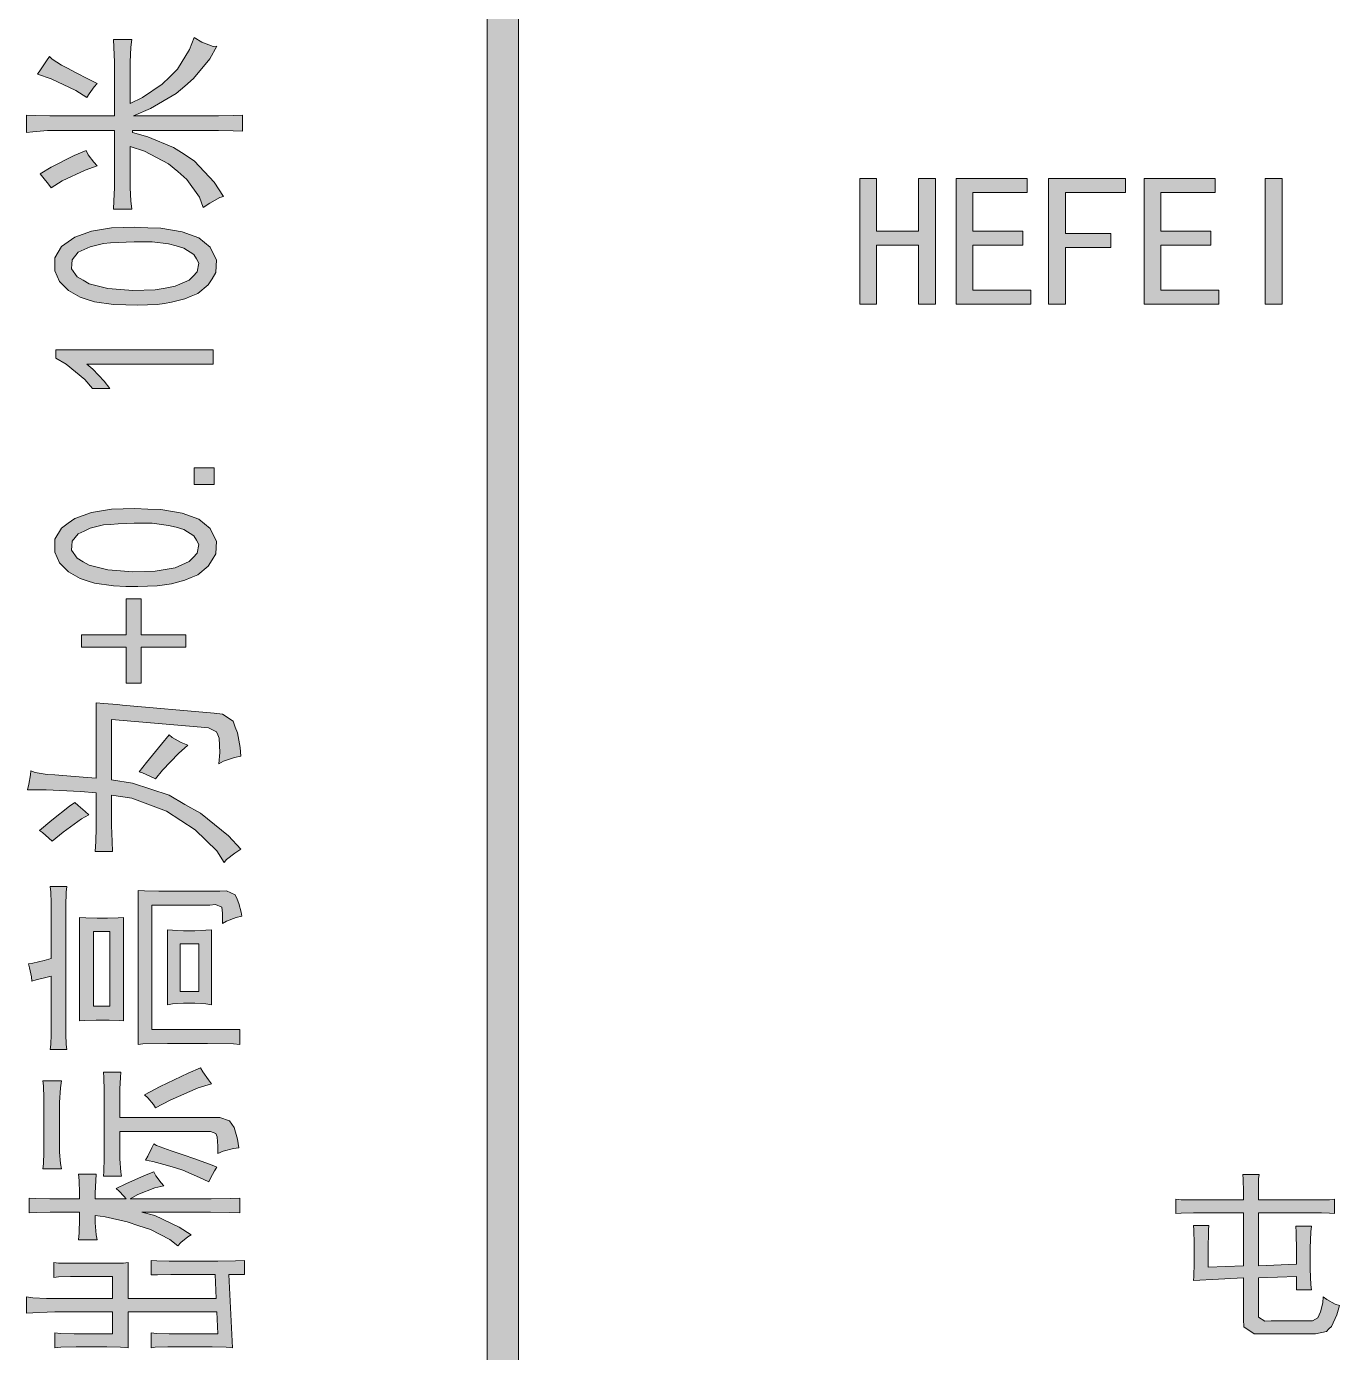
# Model space of a CAD drawing. Header units: millimetres. Extents: x 388 to 64525, y 87 to 607.
# Drawn here: x 64457.2 to 64477.33, y 540.76 to 561.09 of the extents above; entities that cross this region are included whole.
import ezdxf

# ---------------------------------------------------------------- set-up
doc = ezdxf.new("R2010")
doc.units = ezdxf.units.MM

msp = doc.modelspace()

# ---------------------------------------------------------------- hatches: boundary and pattern name
h = msp.add_hatch(color=0)
h.dxf.hatch_style = 2
h.paths.add_polyline_path([(64464.748, 320.182), (64464.268, 320.182), (64464.268, 597.224), (64464.748, 597.224)])
h = msp.add_hatch(color=0)
h.dxf.hatch_style = 2
h.paths.add_polyline_path([(64458.549, 559.495), (64457.65, 559.495), (64457.524, 559.495), (64457.299, 559.477), (64457.202, 559.463), (64457.202, 559.731), (64457.335, 559.724), (64457.56, 559.721), (64457.65, 559.721), (64458.549, 559.721), (64458.549, 560.437), (64458.549, 560.545), (64458.542, 560.771), (64458.535, 560.889), (64458.818, 560.889), (64458.804, 560.771), (64458.789, 560.545), (64458.789, 560.437), (64458.789, 559.911), (64458.979, 560), (64459.284, 560.204), (64459.398, 560.319), (64459.517, 560.437), (64459.699, 560.735), (64459.771, 560.921), (64459.889, 560.849), (64460.065, 560.781), (64460.122, 560.788), (64460.011, 560.595), (64459.764, 560.29), (64459.631, 560.176), (64459.499, 560.061), (64459.105, 559.832), (64458.843, 559.721), (64460.065, 559.721), (64460.144, 559.721), (64460.369, 559.724), (64460.516, 559.731), (64460.516, 559.484), (64460.369, 559.488), (64460.144, 559.495), (64460.065, 559.495), (64458.829, 559.495), (64458.829, 559.463), (64459.062, 559.398), (64459.456, 559.233), (64459.617, 559.13), (64459.778, 559.026), (64460.079, 558.703), (64460.222, 558.485), (64460.165, 558.467), (64460.011, 558.381), (64459.911, 558.316), (64459.857, 558.474), (64459.66, 558.746), (64459.52, 558.864), (64459.377, 558.983), (64459.011, 559.176), (64458.789, 559.248), (64458.789, 558.696), (64458.789, 558.617), (64458.804, 558.417), (64458.818, 558.291), (64458.535, 558.291), (64458.542, 558.417), (64458.549, 558.617), (64458.549, 558.696)])
h = msp.add_hatch(color=0)
h.dxf.hatch_style = 2
h.paths.add_polyline_path([(64458.126, 560), (64457.958, 560.108), (64457.582, 560.287), (64457.37, 560.358), (64457.417, 560.427), (64457.51, 560.563), (64457.553, 560.631), (64457.593, 560.591), (64457.739, 560.498), (64457.84, 560.444), (64457.944, 560.391), (64458.162, 560.276), (64458.284, 560.215), (64458.241, 560.165), (64458.162, 560.058)])
h = msp.add_hatch(color=0)
h.dxf.hatch_style = 2
h.paths.add_polyline_path([(64458.284, 558.954), (64458.101, 558.889), (64457.75, 558.721), (64457.582, 558.617), (64457.539, 558.674), (64457.453, 558.782), (64457.413, 558.832), (64457.582, 558.932), (64457.933, 559.112), (64458.116, 559.19), (64458.148, 559.122), (64458.234, 559.008)])
h = msp.add_hatch(color=0)
h.dxf.hatch_style = 2
h.paths.add_polyline_path([(64471.14, 556.833), (64470.878, 556.833), (64470.878, 557.736), (64470.237, 557.736), (64470.237, 556.833), (64469.979, 556.833), (64469.979, 558.76), (64470.237, 558.76), (64470.237, 557.951), (64470.878, 557.951), (64470.878, 558.76), (64471.14, 558.76)])
h = msp.add_hatch(color=0)
h.dxf.hatch_style = 2
h.paths.add_polyline_path([(64472.602, 556.833), (64471.455, 556.833), (64471.455, 558.76), (64472.548, 558.76), (64472.548, 558.546), (64471.713, 558.546), (64471.713, 557.951), (64472.48, 557.951), (64472.48, 557.736), (64471.713, 557.736), (64471.713, 557.048), (64472.602, 557.048)])
h = msp.add_hatch(color=0)
h.dxf.hatch_style = 2
h.paths.add_polyline_path([(64474.056, 558.546), (64473.132, 558.546), (64473.132, 557.915), (64473.831, 557.915), (64473.831, 557.7), (64473.132, 557.7), (64473.132, 556.833), (64472.874, 556.833), (64472.874, 558.76), (64474.056, 558.76)])
h = msp.add_hatch(color=0)
h.dxf.hatch_style = 2
h.paths.add_polyline_path([(64475.486, 556.833), (64474.339, 556.833), (64474.339, 558.76), (64475.429, 558.76), (64475.429, 558.546), (64474.597, 558.546), (64474.597, 557.951), (64475.364, 557.951), (64475.364, 557.736), (64474.597, 557.736), (64474.597, 557.048), (64475.486, 557.048)])
h = msp.add_hatch(color=0)
h.dxf.hatch_style = 2
h.paths.add_polyline_path([(64476.457, 556.833), (64476.195, 556.833), (64476.195, 558.76), (64476.457, 558.76)])
h = msp.add_hatch(color=0)
h.paths.add_polyline_path([(64458.725, 556.822), (64458.538, 556.826), (64458.245, 556.869), (64458.134, 556.905), (64458.026, 556.94), (64457.847, 557.044), (64457.775, 557.112), (64457.707, 557.18), (64457.636, 557.345), (64457.636, 557.446), (64457.636, 557.542), (64457.739, 557.714), (64457.84, 557.786), (64457.944, 557.861), (64458.198, 557.954), (64458.352, 557.979), (64458.506, 558.001), (64458.861, 558.015), (64459.062, 558.004), (64459.262, 557.997), (64459.588, 557.94), (64459.714, 557.893), (64459.843, 557.847), (64460.018, 557.704), (64460.065, 557.607), (64460.115, 557.51), (64460.104, 557.32), (64460.047, 557.223), (64459.986, 557.13), (64459.828, 556.994), (64459.728, 556.955), (64459.631, 556.915), (64459.423, 556.862), (64459.316, 556.844), (64459.205, 556.826), (64458.911, 556.815)])
h.paths.add_polyline_path([(64458.642, 557.055), (64458.832, 557.041), (64459.176, 557.051), (64459.33, 557.08), (64459.481, 557.109), (64459.696, 557.198), (64459.757, 557.263), (64459.821, 557.327), (64459.846, 557.46), (64459.807, 557.528), (64459.767, 557.596), (64459.613, 557.693), (64459.499, 557.725), (64459.38, 557.757), (64459.13, 557.786), (64458.994, 557.786), (64458.854, 557.786), (64458.607, 557.779), (64458.492, 557.772), (64458.381, 557.761), (64458.177, 557.711), (64458.087, 557.668), (64457.994, 557.628), (64457.901, 557.514), (64457.897, 557.446), (64457.894, 557.374), (64457.98, 557.252), (64458.073, 557.198), (64458.162, 557.145), (64458.449, 557.073)])
h = msp.add_hatch(color=0)
h.dxf.hatch_style = 2
h.paths.add_polyline_path([(64458.126, 555.912), (64458.22, 555.837), (64458.395, 555.65), (64458.478, 555.539), (64458.212, 555.539), (64458.094, 555.679), (64457.811, 555.912), (64457.65, 556.002), (64457.65, 556.134), (64460.065, 556.134), (64460.065, 555.912)])
h = msp.add_hatch(color=0)
h.dxf.hatch_style = 2
h.paths.add_polyline_path([(64460.079, 554.325), (64460.079, 554.067), (64459.771, 554.067), (64459.771, 554.325)])
h = msp.add_hatch(color=0)
h.paths.add_polyline_path([(64458.725, 552.505), (64458.538, 552.512), (64458.245, 552.555), (64458.134, 552.591), (64458.026, 552.626), (64457.847, 552.73), (64457.775, 552.798), (64457.707, 552.867), (64457.636, 553.031), (64457.636, 553.128), (64457.636, 553.228), (64457.739, 553.4), (64457.84, 553.472), (64457.944, 553.544), (64458.198, 553.64), (64458.352, 553.662), (64458.506, 553.687), (64458.861, 553.701), (64459.062, 553.691), (64459.262, 553.683), (64459.588, 553.626), (64459.714, 553.58), (64459.843, 553.533), (64460.018, 553.39), (64460.065, 553.293), (64460.115, 553.196), (64460.104, 553.006), (64460.047, 552.91), (64459.986, 552.816), (64459.828, 552.68), (64459.728, 552.641), (64459.631, 552.601), (64459.423, 552.544), (64459.316, 552.53), (64459.205, 552.512), (64458.911, 552.501)])
h.paths.add_polyline_path([(64458.642, 552.741), (64458.832, 552.727), (64459.176, 552.738), (64459.33, 552.766), (64459.481, 552.791), (64459.696, 552.884), (64459.757, 552.949), (64459.821, 553.013), (64459.846, 553.146), (64459.807, 553.214), (64459.767, 553.282), (64459.613, 553.379), (64459.499, 553.411), (64459.38, 553.44), (64459.13, 553.472), (64458.994, 553.472), (64458.854, 553.472), (64458.607, 553.465), (64458.492, 553.454), (64458.381, 553.447), (64458.177, 553.397), (64458.087, 553.354), (64457.994, 553.311), (64457.901, 553.2), (64457.897, 553.128), (64457.894, 553.06), (64457.98, 552.935), (64458.073, 552.881), (64458.162, 552.831), (64458.449, 552.759)])
h = msp.add_hatch(color=0)
h.dxf.hatch_style = 2
h.paths.add_polyline_path([(64458.958, 552.315), (64458.958, 551.763), (64459.646, 551.763), (64459.646, 551.573), (64458.958, 551.573), (64458.958, 551.021), (64458.732, 551.021), (64458.732, 551.573), (64458.044, 551.573), (64458.044, 551.763), (64458.732, 551.763), (64458.732, 552.315)])
h = msp.add_hatch(color=0)
h.dxf.hatch_style = 2
h.paths.add_polyline_path([(64457.27, 549.674), (64457.335, 549.653), (64457.517, 549.62), (64457.636, 549.613), (64457.757, 549.606), (64458.073, 549.577), (64458.27, 549.563), (64458.27, 550.72), (64458.388, 550.71), (64458.592, 550.692), (64458.675, 550.685), (64460.079, 550.563), (64460.208, 550.545), (64460.369, 550.437), (64460.402, 550.348), (64460.437, 550.258), (64460.48, 550.032), (64460.488, 549.9), (64460.391, 549.882), (64460.222, 549.825), (64460.151, 549.785), (64460.165, 549.957), (64460.158, 550.176), (64460.136, 550.226), (64460.115, 550.276), (64459.99, 550.337), (64459.882, 550.348), (64458.506, 550.462), (64458.506, 549.538), (64458.829, 549.488), (64459.391, 549.301), (64459.631, 549.162), (64459.871, 549.026), (64460.298, 548.682), (64460.488, 548.474), (64460.398, 548.416), (64460.269, 548.316), (64460.233, 548.27), (64460.122, 548.449), (64459.789, 548.771), (64459.567, 548.915), (64459.348, 549.058), (64458.818, 549.255), (64458.506, 549.305), (64458.506, 548.932), (64458.506, 548.836), (64458.513, 548.592), (64458.521, 548.438), (64458.255, 548.438), (64458.263, 548.592), (64458.27, 548.8), (64458.27, 548.854), (64458.27, 549.337), (64458.03, 549.359), (64457.503, 549.384), (64457.216, 549.384), (64457.238, 549.473), (64457.263, 549.617)])
h = msp.add_hatch(color=0)
h.dxf.hatch_style = 2
h.paths.add_polyline_path([(64458.929, 549.663), (64459.04, 549.803), (64459.273, 550.086), (64459.391, 550.226), (64459.434, 550.19), (64459.574, 550.111), (64459.674, 550.068), (64459.531, 549.943), (64459.287, 549.685), (64459.18, 549.552), (64459.105, 549.592), (64458.979, 549.645)])
h = msp.add_hatch(color=0)
h.dxf.hatch_style = 2
h.paths.add_polyline_path([(64457.593, 548.596), (64457.546, 548.646), (64457.446, 548.732), (64457.399, 548.764), (64457.589, 548.922), (64457.861, 549.137), (64457.944, 549.19), (64457.994, 549.147), (64458.101, 549.051), (64458.155, 549.001), (64458.044, 548.94), (64457.765, 548.735)])
h = msp.add_hatch(color=0)
h.dxf.hatch_style = 2
h.paths.add_polyline_path([(64457.567, 545.403), (64457.575, 545.478), (64457.582, 545.636), (64457.582, 545.719), (64457.582, 546.528), (64457.496, 546.51), (64457.349, 546.471), (64457.284, 546.449), (64457.277, 546.518), (64457.249, 546.654), (64457.231, 546.718), (64457.299, 546.729), (64457.474, 546.768), (64457.582, 546.797), (64457.582, 547.574), (64457.582, 547.653), (64457.575, 547.815), (64457.567, 547.901), (64457.818, 547.901), (64457.811, 547.815), (64457.804, 547.607), (64457.804, 547.485), (64457.804, 545.729), (64457.804, 545.64), (64457.811, 545.478), (64457.818, 545.403)])
h = msp.add_hatch(color=0)
h.dxf.hatch_style = 2
h.paths.add_polyline_path([(64460.165, 547.832), (64460.269, 547.836), (64460.402, 547.775), (64460.43, 547.707), (64460.459, 547.643), (64460.495, 547.51), (64460.502, 547.449), (64460.416, 547.428), (64460.269, 547.37), (64460.208, 547.338), (64460.208, 547.395), (64460.205, 547.496), (64460.201, 547.539), (64460.197, 547.585), (64460.101, 547.625), (64460.011, 547.617), (64459.126, 547.617), (64459.126, 545.708), (64460.473, 545.708), (64460.473, 545.482), (64460.377, 545.489), (64459.975, 545.496), (64459.674, 545.496), (64459.363, 545.496), (64458.986, 545.489), (64458.915, 545.482), (64458.915, 547.843), (64459.011, 547.836), (64459.23, 547.832), (64459.348, 547.832)])
h = msp.add_hatch(color=0)
h.paths.add_polyline_path([(64458.015, 547.428), (64458.109, 547.42), (64458.284, 547.417), (64458.366, 547.417), (64458.445, 547.417), (64458.607, 547.42), (64458.689, 547.428), (64458.689, 545.844), (64458.628, 545.848), (64458.467, 545.855), (64458.366, 545.855), (64458.27, 545.855), (64458.094, 545.848), (64458.015, 545.844)])
h.paths.add_polyline_path([(64458.478, 547.213), (64458.227, 547.213), (64458.227, 546.066), (64458.478, 546.066)])
h = msp.add_hatch(color=0)
h.paths.add_polyline_path([(64459.363, 547.238), (64459.441, 547.231), (64459.61, 547.223), (64459.699, 547.223), (64459.785, 547.223), (64459.954, 547.231), (64460.04, 547.238), (64460.04, 546.091), (64459.954, 546.102), (64459.785, 546.113), (64459.699, 546.113), (64459.61, 546.113), (64459.441, 546.102), (64459.363, 546.091)])
h.paths.add_polyline_path([(64459.843, 547.023), (64459.56, 547.023), (64459.56, 546.292), (64459.843, 546.292)])
h = msp.add_hatch(color=0)
h.dxf.hatch_style = 2
h.paths.add_polyline_path([(64459.011, 544.708), (64459.251, 544.834), (64459.681, 545.041), (64459.871, 545.124), (64459.904, 545.063), (64459.99, 544.937), (64460.04, 544.877), (64459.835, 544.816), (64459.406, 544.629), (64459.18, 544.507), (64459.148, 544.561), (64459.062, 544.662)])
h = msp.add_hatch(color=0)
h.dxf.hatch_style = 2
h.paths.add_polyline_path([(64457.467, 544.54), (64457.467, 544.658), (64457.46, 544.848), (64457.453, 544.923), (64457.736, 544.923), (64457.722, 544.816), (64457.707, 544.59), (64457.707, 544.472), (64457.707, 543.923), (64457.707, 543.83), (64457.722, 543.658), (64457.736, 543.572), (64457.453, 543.572), (64457.46, 543.651), (64457.467, 543.827), (64457.467, 543.923)])
h = msp.add_hatch(color=0)
h.dxf.hatch_style = 2
h.paths.add_polyline_path([(64458.395, 544.662), (64458.395, 544.776), (64458.388, 544.973), (64458.381, 545.056), (64458.646, 545.056), (64458.642, 544.973), (64458.635, 544.798), (64458.635, 544.708), (64458.635, 544.361), (64460.05, 544.361), (64460.165, 544.361), (64460.312, 544.31), (64460.348, 544.26), (64460.384, 544.207), (64460.437, 544.027), (64460.459, 543.898), (64460.377, 543.888), (64460.215, 543.845), (64460.136, 543.809), (64460.136, 543.923), (64460.126, 544.063), (64460.115, 544.092), (64460.104, 544.117), (64460.025, 544.146), (64459.954, 544.146), (64458.635, 544.146), (64458.635, 543.866), (64458.635, 543.726), (64458.646, 543.522), (64458.66, 543.461), (64458.381, 543.461), (64458.388, 543.533), (64458.395, 543.737), (64458.395, 543.866)])
h = msp.add_hatch(color=0)
h.dxf.hatch_style = 2
h.paths.add_polyline_path([(64459.155, 543.956), (64459.194, 543.934), (64459.42, 543.848), (64459.603, 543.787), (64459.785, 543.726), (64460.047, 543.63), (64460.122, 543.597), (64460.086, 543.544), (64460.025, 543.433), (64459.997, 543.372), (64459.857, 543.443), (64459.599, 543.554), (64459.484, 543.59), (64459.366, 543.626), (64459.14, 543.687), (64459.026, 543.708), (64459.062, 543.769), (64459.126, 543.895)])
h = msp.add_hatch(color=0)
h.dxf.hatch_style = 2
h.paths.add_polyline_path([(64457.679, 542.909), (64457.567, 542.909), (64457.349, 542.906), (64457.241, 542.899), (64457.241, 543.124), (64457.342, 543.117), (64457.56, 543.114), (64457.679, 543.114), (64458.015, 543.114), (64458.015, 543.203), (64458.008, 543.393), (64458.001, 543.494), (64458.27, 543.494), (64458.263, 543.393), (64458.255, 543.203), (64458.255, 543.114), (64458.732, 543.114), (64458.696, 543.153), (64458.621, 543.232), (64458.578, 543.271), (64458.725, 543.343), (64459.011, 543.472), (64459.155, 543.529), (64459.187, 543.468), (64459.266, 543.361), (64459.309, 543.314), (64459.169, 543.282), (64458.908, 543.182), (64458.789, 543.114), (64459.882, 543.114), (64460.033, 543.114), (64460.326, 543.117), (64460.473, 543.124), (64460.473, 542.899), (64460.319, 542.906), (64460.025, 542.909), (64459.882, 542.909), (64458.972, 542.909), (64459.169, 542.856), (64459.545, 542.68), (64459.728, 542.562), (64459.674, 542.53), (64459.567, 542.444), (64459.52, 542.394), (64459.398, 542.49), (64459.101, 542.644), (64458.922, 542.702), (64458.743, 542.763), (64458.409, 542.838), (64458.255, 542.856), (64458.255, 542.748), (64458.27, 542.562), (64458.284, 542.483), (64458.001, 542.483), (64458.008, 542.591), (64458.015, 542.802), (64458.015, 542.909)])
h = msp.add_hatch(color=0)
h.dxf.hatch_style = 2
h.paths.add_polyline_path([(64475.862, 543.096), (64475.862, 543.221), (64475.858, 543.415), (64475.851, 543.486), (64476.102, 543.486), (64476.095, 543.418), (64476.091, 543.225), (64476.091, 543.096), (64477.023, 543.096), (64477.059, 543.096), (64477.181, 543.099), (64477.259, 543.107), (64477.259, 542.888), (64477.181, 542.895), (64477.059, 542.899), (64477.023, 542.899), (64476.091, 542.899), (64476.091, 542.089), (64476.675, 542.11), (64476.675, 542.311), (64476.672, 542.601), (64476.665, 542.695), (64476.905, 542.695), (64476.894, 542.609), (64476.883, 542.358), (64476.883, 542.196), (64476.883, 542.035), (64476.894, 541.795), (64476.905, 541.72), (64476.675, 541.72), (64476.675, 541.924), (64476.091, 541.903), (64476.091, 541.372), (64476.091, 541.301), (64476.188, 541.236), (64476.285, 541.243), (64476.858, 541.243), (64476.919, 541.243), (64477.001, 541.29), (64477.023, 541.337), (64477.044, 541.38), (64477.077, 541.519), (64477.087, 541.612), (64477.141, 541.569), (64477.267, 541.501), (64477.335, 541.48), (64477.292, 541.337), (64477.213, 541.154), (64477.173, 541.118), (64477.138, 541.082), (64476.969, 541.046), (64476.837, 541.046), (64476.177, 541.046), (64476.027, 541.043), (64475.869, 541.15), (64475.862, 541.265), (64475.862, 541.903), (64475.095, 541.86), (64475.099, 541.921), (64475.106, 542.125), (64475.106, 542.272), (64475.106, 542.422), (64475.099, 542.641), (64475.095, 542.705), (64475.332, 542.705), (64475.328, 542.641), (64475.321, 542.322), (64475.321, 542.067), (64475.862, 542.089), (64475.862, 542.899), (64475.192, 542.899), (64475.095, 542.899), (64474.909, 542.895), (64474.823, 542.888), (64474.823, 543.107), (64474.909, 543.099), (64475.095, 543.096), (64475.192, 543.096)])
h = msp.add_hatch(color=0)
h.dxf.hatch_style = 2
h.paths.add_polyline_path([(64457.636, 541.057), (64457.722, 541.05), (64457.933, 541.046), (64458.058, 541.046), (64458.521, 541.046), (64458.521, 541.383), (64457.636, 541.383), (64457.517, 541.376), (64457.299, 541.365), (64457.202, 541.362), (64457.202, 541.609), (64457.299, 541.595), (64457.51, 541.584), (64457.621, 541.584), (64458.521, 541.584), (64458.521, 541.921), (64457.987, 541.921), (64457.876, 541.921), (64457.693, 541.917), (64457.621, 541.91), (64457.621, 542.136), (64457.693, 542.128), (64457.876, 542.125), (64457.987, 542.125), (64458.381, 542.125), (64458.499, 542.125), (64458.689, 542.128), (64458.761, 542.136), (64458.761, 541.584), (64460.108, 541.584), (64460.093, 541.956), (64459.52, 541.956), (64459.413, 541.956), (64459.208, 541.949), (64459.112, 541.946), (64459.112, 542.168), (64459.201, 542.164), (64459.391, 542.157), (64459.492, 542.157), (64459.997, 542.157), (64460.136, 542.157), (64460.409, 542.164), (64460.545, 542.168), (64460.545, 541.956), (64460.305, 541.956), (64460.362, 540.831), (64460.262, 540.839), (64460.047, 540.842), (64459.925, 540.842), (64459.506, 540.842), (64459.37, 540.842), (64459.173, 540.839), (64459.112, 540.831), (64459.112, 541.057), (64459.194, 541.05), (64459.391, 541.046), (64459.506, 541.046), (64460.136, 541.046), (64460.122, 541.383), (64458.761, 541.383), (64458.761, 540.831), (64458.642, 540.839), (64458.431, 540.842), (64458.338, 540.842), (64458.116, 540.842), (64457.965, 540.842), (64457.729, 540.839), (64457.636, 540.831)])

# ---------------------------------------------------------------- linework, layer by layer
at = {"color": 0, "lineweight": 0}
for points in [[(64464.748, 320.182), (64464.268, 320.182), (64464.268, 597.224), (64464.748, 597.224)], [(64458.549, 559.495), (64457.65, 559.495), (64457.524, 559.495), (64457.299, 559.477), (64457.202, 559.463), (64457.202, 559.731), (64457.335, 559.724), (64457.56, 559.721), (64457.65, 559.721), (64458.549, 559.721), (64458.549, 560.437), (64458.549, 560.545), (64458.542, 560.771), (64458.535, 560.889), (64458.818, 560.889), (64458.804, 560.771), (64458.789, 560.545), (64458.789, 560.437), (64458.789, 559.911), (64458.979, 560), (64459.284, 560.204), (64459.398, 560.319), (64459.517, 560.437), (64459.699, 560.735), (64459.771, 560.921), (64459.889, 560.849), (64460.065, 560.781), (64460.122, 560.788), (64460.011, 560.595), (64459.764, 560.29), (64459.631, 560.176), (64459.499, 560.061), (64459.105, 559.832), (64458.843, 559.721), (64460.065, 559.721), (64460.144, 559.721), (64460.369, 559.724), (64460.516, 559.731), (64460.516, 559.484), (64460.369, 559.488), (64460.144, 559.495), (64460.065, 559.495), (64458.829, 559.495), (64458.829, 559.463), (64459.062, 559.398), (64459.456, 559.233), (64459.617, 559.13), (64459.778, 559.026), (64460.079, 558.703), (64460.222, 558.485), (64460.165, 558.467), (64460.011, 558.381), (64459.911, 558.316), (64459.857, 558.474), (64459.66, 558.746), (64459.52, 558.864), (64459.377, 558.983), (64459.011, 559.176), (64458.789, 559.248), (64458.789, 558.696), (64458.789, 558.617), (64458.804, 558.417), (64458.818, 558.291), (64458.535, 558.291), (64458.542, 558.417), (64458.549, 558.617), (64458.549, 558.696)], [(64458.126, 560), (64457.958, 560.108), (64457.582, 560.287), (64457.37, 560.358), (64457.417, 560.427), (64457.51, 560.563), (64457.553, 560.631), (64457.593, 560.591), (64457.739, 560.498), (64457.84, 560.444), (64457.944, 560.391), (64458.162, 560.276), (64458.284, 560.215), (64458.241, 560.165), (64458.162, 560.058)], [(64458.284, 558.954), (64458.101, 558.889), (64457.75, 558.721), (64457.582, 558.617), (64457.539, 558.674), (64457.453, 558.782), (64457.413, 558.832), (64457.582, 558.932), (64457.933, 559.112), (64458.116, 559.19), (64458.148, 559.122), (64458.234, 559.008)], [(64471.14, 556.833), (64470.878, 556.833), (64470.878, 557.736), (64470.237, 557.736), (64470.237, 556.833), (64469.979, 556.833), (64469.979, 558.76), (64470.237, 558.76), (64470.237, 557.951), (64470.878, 557.951), (64470.878, 558.76), (64471.14, 558.76)], [(64472.602, 556.833), (64471.455, 556.833), (64471.455, 558.76), (64472.548, 558.76), (64472.548, 558.546), (64471.713, 558.546), (64471.713, 557.951), (64472.48, 557.951), (64472.48, 557.736), (64471.713, 557.736), (64471.713, 557.048), (64472.602, 557.048)], [(64474.056, 558.546), (64473.132, 558.546), (64473.132, 557.915), (64473.831, 557.915), (64473.831, 557.7), (64473.132, 557.7), (64473.132, 556.833), (64472.874, 556.833), (64472.874, 558.76), (64474.056, 558.76)], [(64475.486, 556.833), (64474.339, 556.833), (64474.339, 558.76), (64475.429, 558.76), (64475.429, 558.546), (64474.597, 558.546), (64474.597, 557.951), (64475.364, 557.951), (64475.364, 557.736), (64474.597, 557.736), (64474.597, 557.048), (64475.486, 557.048)], [(64476.457, 556.833), (64476.195, 556.833), (64476.195, 558.76), (64476.457, 558.76)], [(64458.725, 556.822), (64458.538, 556.826), (64458.245, 556.869), (64458.134, 556.905), (64458.026, 556.94), (64457.847, 557.044), (64457.775, 557.112), (64457.707, 557.18), (64457.636, 557.345), (64457.636, 557.446), (64457.636, 557.542), (64457.739, 557.714), (64457.84, 557.786), (64457.944, 557.861), (64458.198, 557.954), (64458.352, 557.979), (64458.506, 558.001), (64458.861, 558.015), (64459.062, 558.004), (64459.262, 557.997), (64459.588, 557.94), (64459.714, 557.893), (64459.843, 557.847), (64460.018, 557.704), (64460.065, 557.607), (64460.115, 557.51), (64460.104, 557.32), (64460.047, 557.223), (64459.986, 557.13), (64459.828, 556.994), (64459.728, 556.955), (64459.631, 556.915), (64459.423, 556.862), (64459.316, 556.844), (64459.205, 556.826), (64458.911, 556.815)], [(64458.642, 557.055), (64458.832, 557.041), (64459.176, 557.051), (64459.33, 557.08), (64459.481, 557.109), (64459.696, 557.198), (64459.757, 557.263), (64459.821, 557.327), (64459.846, 557.46), (64459.807, 557.528), (64459.767, 557.596), (64459.613, 557.693), (64459.499, 557.725), (64459.38, 557.757), (64459.13, 557.786), (64458.994, 557.786), (64458.854, 557.786), (64458.607, 557.779), (64458.492, 557.772), (64458.381, 557.761), (64458.177, 557.711), (64458.087, 557.668), (64457.994, 557.628), (64457.901, 557.514), (64457.897, 557.446), (64457.894, 557.374), (64457.98, 557.252), (64458.073, 557.198), (64458.162, 557.145), (64458.449, 557.073)], [(64458.126, 555.912), (64458.22, 555.837), (64458.395, 555.65), (64458.478, 555.539), (64458.212, 555.539), (64458.094, 555.679), (64457.811, 555.912), (64457.65, 556.002), (64457.65, 556.134), (64460.065, 556.134), (64460.065, 555.912)], [(64460.079, 554.325), (64460.079, 554.067), (64459.771, 554.067), (64459.771, 554.325)], [(64458.725, 552.505), (64458.538, 552.512), (64458.245, 552.555), (64458.134, 552.591), (64458.026, 552.626), (64457.847, 552.73), (64457.775, 552.798), (64457.707, 552.867), (64457.636, 553.031), (64457.636, 553.128), (64457.636, 553.228), (64457.739, 553.4), (64457.84, 553.472), (64457.944, 553.544), (64458.198, 553.64), (64458.352, 553.662), (64458.506, 553.687), (64458.861, 553.701), (64459.062, 553.691), (64459.262, 553.683), (64459.588, 553.626), (64459.714, 553.58), (64459.843, 553.533), (64460.018, 553.39), (64460.065, 553.293), (64460.115, 553.196), (64460.104, 553.006), (64460.047, 552.91), (64459.986, 552.816), (64459.828, 552.68), (64459.728, 552.641), (64459.631, 552.601), (64459.423, 552.544), (64459.316, 552.53), (64459.205, 552.512), (64458.911, 552.501)], [(64458.642, 552.741), (64458.832, 552.727), (64459.176, 552.738), (64459.33, 552.766), (64459.481, 552.791), (64459.696, 552.884), (64459.757, 552.949), (64459.821, 553.013), (64459.846, 553.146), (64459.807, 553.214), (64459.767, 553.282), (64459.613, 553.379), (64459.499, 553.411), (64459.38, 553.44), (64459.13, 553.472), (64458.994, 553.472), (64458.854, 553.472), (64458.607, 553.465), (64458.492, 553.454), (64458.381, 553.447), (64458.177, 553.397), (64458.087, 553.354), (64457.994, 553.311), (64457.901, 553.2), (64457.897, 553.128), (64457.894, 553.06), (64457.98, 552.935), (64458.073, 552.881), (64458.162, 552.831), (64458.449, 552.759)], [(64458.958, 552.315), (64458.958, 551.763), (64459.646, 551.763), (64459.646, 551.573), (64458.958, 551.573), (64458.958, 551.021), (64458.732, 551.021), (64458.732, 551.573), (64458.044, 551.573), (64458.044, 551.763), (64458.732, 551.763), (64458.732, 552.315)], [(64457.27, 549.674), (64457.335, 549.653), (64457.517, 549.62), (64457.636, 549.613), (64457.757, 549.606), (64458.073, 549.577), (64458.27, 549.563), (64458.27, 550.72), (64458.388, 550.71), (64458.592, 550.692), (64458.675, 550.685), (64460.079, 550.563), (64460.208, 550.545), (64460.369, 550.437), (64460.402, 550.348), (64460.437, 550.258), (64460.48, 550.032), (64460.488, 549.9), (64460.391, 549.882), (64460.222, 549.825), (64460.151, 549.785), (64460.165, 549.957), (64460.158, 550.176), (64460.136, 550.226), (64460.115, 550.276), (64459.99, 550.337), (64459.882, 550.348), (64458.506, 550.462), (64458.506, 549.538), (64458.829, 549.488), (64459.391, 549.301), (64459.631, 549.162), (64459.871, 549.026), (64460.298, 548.682), (64460.488, 548.474), (64460.398, 548.416), (64460.269, 548.316), (64460.233, 548.27), (64460.122, 548.449), (64459.789, 548.771), (64459.567, 548.915), (64459.348, 549.058), (64458.818, 549.255), (64458.506, 549.305), (64458.506, 548.932), (64458.506, 548.836), (64458.513, 548.592), (64458.521, 548.438), (64458.255, 548.438), (64458.263, 548.592), (64458.27, 548.8), (64458.27, 548.854), (64458.27, 549.337), (64458.03, 549.359), (64457.503, 549.384), (64457.216, 549.384), (64457.238, 549.473), (64457.263, 549.617)], [(64458.929, 549.663), (64459.04, 549.803), (64459.273, 550.086), (64459.391, 550.226), (64459.434, 550.19), (64459.574, 550.111), (64459.674, 550.068), (64459.531, 549.943), (64459.287, 549.685), (64459.18, 549.552), (64459.105, 549.592), (64458.979, 549.645)], [(64457.593, 548.596), (64457.546, 548.646), (64457.446, 548.732), (64457.399, 548.764), (64457.589, 548.922), (64457.861, 549.137), (64457.944, 549.19), (64457.994, 549.147), (64458.101, 549.051), (64458.155, 549.001), (64458.044, 548.94), (64457.765, 548.735)], [(64457.567, 545.403), (64457.575, 545.478), (64457.582, 545.636), (64457.582, 545.719), (64457.582, 546.528), (64457.496, 546.51), (64457.349, 546.471), (64457.284, 546.449), (64457.277, 546.518), (64457.249, 546.654), (64457.231, 546.718), (64457.299, 546.729), (64457.474, 546.768), (64457.582, 546.797), (64457.582, 547.574), (64457.582, 547.653), (64457.575, 547.815), (64457.567, 547.901), (64457.818, 547.901), (64457.811, 547.815), (64457.804, 547.607), (64457.804, 547.485), (64457.804, 545.729), (64457.804, 545.64), (64457.811, 545.478), (64457.818, 545.403)], [(64460.165, 547.832), (64460.269, 547.836), (64460.402, 547.775), (64460.43, 547.707), (64460.459, 547.643), (64460.495, 547.51), (64460.502, 547.449), (64460.416, 547.428), (64460.269, 547.37), (64460.208, 547.338), (64460.208, 547.395), (64460.205, 547.496), (64460.201, 547.539), (64460.197, 547.585), (64460.101, 547.625), (64460.011, 547.617), (64459.126, 547.617), (64459.126, 545.708), (64460.473, 545.708), (64460.473, 545.482), (64460.377, 545.489), (64459.975, 545.496), (64459.674, 545.496), (64459.363, 545.496), (64458.986, 545.489), (64458.915, 545.482), (64458.915, 547.843), (64459.011, 547.836), (64459.23, 547.832), (64459.348, 547.832)], [(64458.015, 547.428), (64458.109, 547.42), (64458.284, 547.417), (64458.366, 547.417), (64458.445, 547.417), (64458.607, 547.42), (64458.689, 547.428), (64458.689, 545.844), (64458.628, 545.848), (64458.467, 545.855), (64458.366, 545.855), (64458.27, 545.855), (64458.094, 545.848), (64458.015, 545.844)], [(64458.478, 547.213), (64458.227, 547.213), (64458.227, 546.066), (64458.478, 546.066)], [(64459.363, 547.238), (64459.441, 547.231), (64459.61, 547.223), (64459.699, 547.223), (64459.785, 547.223), (64459.954, 547.231), (64460.04, 547.238), (64460.04, 546.091), (64459.954, 546.102), (64459.785, 546.113), (64459.699, 546.113), (64459.61, 546.113), (64459.441, 546.102), (64459.363, 546.091)], [(64459.843, 547.023), (64459.56, 547.023), (64459.56, 546.292), (64459.843, 546.292)], [(64459.011, 544.708), (64459.251, 544.834), (64459.681, 545.041), (64459.871, 545.124), (64459.904, 545.063), (64459.99, 544.937), (64460.04, 544.877), (64459.835, 544.816), (64459.406, 544.629), (64459.18, 544.507), (64459.148, 544.561), (64459.062, 544.662)], [(64457.467, 544.54), (64457.467, 544.658), (64457.46, 544.848), (64457.453, 544.923), (64457.736, 544.923), (64457.722, 544.816), (64457.707, 544.59), (64457.707, 544.472), (64457.707, 543.923), (64457.707, 543.83), (64457.722, 543.658), (64457.736, 543.572), (64457.453, 543.572), (64457.46, 543.651), (64457.467, 543.827), (64457.467, 543.923)], [(64458.395, 544.662), (64458.395, 544.776), (64458.388, 544.973), (64458.381, 545.056), (64458.646, 545.056), (64458.642, 544.973), (64458.635, 544.798), (64458.635, 544.708), (64458.635, 544.361), (64460.05, 544.361), (64460.165, 544.361), (64460.312, 544.31), (64460.348, 544.26), (64460.384, 544.207), (64460.437, 544.027), (64460.459, 543.898), (64460.377, 543.888), (64460.215, 543.845), (64460.136, 543.809), (64460.136, 543.923), (64460.126, 544.063), (64460.115, 544.092), (64460.104, 544.117), (64460.025, 544.146), (64459.954, 544.146), (64458.635, 544.146), (64458.635, 543.866), (64458.635, 543.726), (64458.646, 543.522), (64458.66, 543.461), (64458.381, 543.461), (64458.388, 543.533), (64458.395, 543.737), (64458.395, 543.866)], [(64459.155, 543.956), (64459.194, 543.934), (64459.42, 543.848), (64459.603, 543.787), (64459.785, 543.726), (64460.047, 543.63), (64460.122, 543.597), (64460.086, 543.544), (64460.025, 543.433), (64459.997, 543.372), (64459.857, 543.443), (64459.599, 543.554), (64459.484, 543.59), (64459.366, 543.626), (64459.14, 543.687), (64459.026, 543.708), (64459.062, 543.769), (64459.126, 543.895)], [(64457.679, 542.909), (64457.567, 542.909), (64457.349, 542.906), (64457.241, 542.899), (64457.241, 543.124), (64457.342, 543.117), (64457.56, 543.114), (64457.679, 543.114), (64458.015, 543.114), (64458.015, 543.203), (64458.008, 543.393), (64458.001, 543.494), (64458.27, 543.494), (64458.263, 543.393), (64458.255, 543.203), (64458.255, 543.114), (64458.732, 543.114), (64458.696, 543.153), (64458.621, 543.232), (64458.578, 543.271), (64458.725, 543.343), (64459.011, 543.472), (64459.155, 543.529), (64459.187, 543.468), (64459.266, 543.361), (64459.309, 543.314), (64459.169, 543.282), (64458.908, 543.182), (64458.789, 543.114), (64459.882, 543.114), (64460.033, 543.114), (64460.326, 543.117), (64460.473, 543.124), (64460.473, 542.899), (64460.319, 542.906), (64460.025, 542.909), (64459.882, 542.909), (64458.972, 542.909), (64459.169, 542.856), (64459.545, 542.68), (64459.728, 542.562), (64459.674, 542.53), (64459.567, 542.444), (64459.52, 542.394), (64459.398, 542.49), (64459.101, 542.644), (64458.922, 542.702), (64458.743, 542.763), (64458.409, 542.838), (64458.255, 542.856), (64458.255, 542.748), (64458.27, 542.562), (64458.284, 542.483), (64458.001, 542.483), (64458.008, 542.591), (64458.015, 542.802), (64458.015, 542.909)], [(64475.862, 543.096), (64475.862, 543.221), (64475.858, 543.415), (64475.851, 543.486), (64476.102, 543.486), (64476.095, 543.418), (64476.091, 543.225), (64476.091, 543.096), (64477.023, 543.096), (64477.059, 543.096), (64477.181, 543.099), (64477.259, 543.107), (64477.259, 542.888), (64477.181, 542.895), (64477.059, 542.899), (64477.023, 542.899), (64476.091, 542.899), (64476.091, 542.089), (64476.675, 542.11), (64476.675, 542.311), (64476.672, 542.601), (64476.665, 542.695), (64476.905, 542.695), (64476.894, 542.609), (64476.883, 542.358), (64476.883, 542.196), (64476.883, 542.035), (64476.894, 541.795), (64476.905, 541.72), (64476.675, 541.72), (64476.675, 541.924), (64476.091, 541.903), (64476.091, 541.372), (64476.091, 541.301), (64476.188, 541.236), (64476.285, 541.243), (64476.858, 541.243), (64476.919, 541.243), (64477.001, 541.29), (64477.023, 541.337), (64477.044, 541.38), (64477.077, 541.519), (64477.087, 541.612), (64477.141, 541.569), (64477.267, 541.501), (64477.335, 541.48), (64477.292, 541.337), (64477.213, 541.154), (64477.173, 541.118), (64477.138, 541.082), (64476.969, 541.046), (64476.837, 541.046), (64476.177, 541.046), (64476.027, 541.043), (64475.869, 541.15), (64475.862, 541.265), (64475.862, 541.903), (64475.095, 541.86), (64475.099, 541.921), (64475.106, 542.125), (64475.106, 542.272), (64475.106, 542.422), (64475.099, 542.641), (64475.095, 542.705), (64475.332, 542.705), (64475.328, 542.641), (64475.321, 542.322), (64475.321, 542.067), (64475.862, 542.089), (64475.862, 542.899), (64475.192, 542.899), (64475.095, 542.899), (64474.909, 542.895), (64474.823, 542.888), (64474.823, 543.107), (64474.909, 543.099), (64475.095, 543.096), (64475.192, 543.096)], [(64457.636, 541.057), (64457.722, 541.05), (64457.933, 541.046), (64458.058, 541.046), (64458.521, 541.046), (64458.521, 541.383), (64457.636, 541.383), (64457.517, 541.376), (64457.299, 541.365), (64457.202, 541.362), (64457.202, 541.609), (64457.299, 541.595), (64457.51, 541.584), (64457.621, 541.584), (64458.521, 541.584), (64458.521, 541.921), (64457.987, 541.921), (64457.876, 541.921), (64457.693, 541.917), (64457.621, 541.91), (64457.621, 542.136), (64457.693, 542.128), (64457.876, 542.125), (64457.987, 542.125), (64458.381, 542.125), (64458.499, 542.125), (64458.689, 542.128), (64458.761, 542.136), (64458.761, 541.584), (64460.108, 541.584), (64460.093, 541.956), (64459.52, 541.956), (64459.413, 541.956), (64459.208, 541.949), (64459.112, 541.946), (64459.112, 542.168), (64459.201, 542.164), (64459.391, 542.157), (64459.492, 542.157), (64459.997, 542.157), (64460.136, 542.157), (64460.409, 542.164), (64460.545, 542.168), (64460.545, 541.956), (64460.305, 541.956), (64460.362, 540.831), (64460.262, 540.839), (64460.047, 540.842), (64459.925, 540.842), (64459.506, 540.842), (64459.37, 540.842), (64459.173, 540.839), (64459.112, 540.831), (64459.112, 541.057), (64459.194, 541.05), (64459.391, 541.046), (64459.506, 541.046), (64460.136, 541.046), (64460.122, 541.383), (64458.761, 541.383), (64458.761, 540.831), (64458.642, 540.839), (64458.431, 540.842), (64458.338, 540.842), (64458.116, 540.842), (64457.965, 540.842), (64457.729, 540.839), (64457.636, 540.831)]]:
    msp.add_lwpolyline(points, close=True, dxfattribs=at)

doc.saveas('drawing.dxf')
